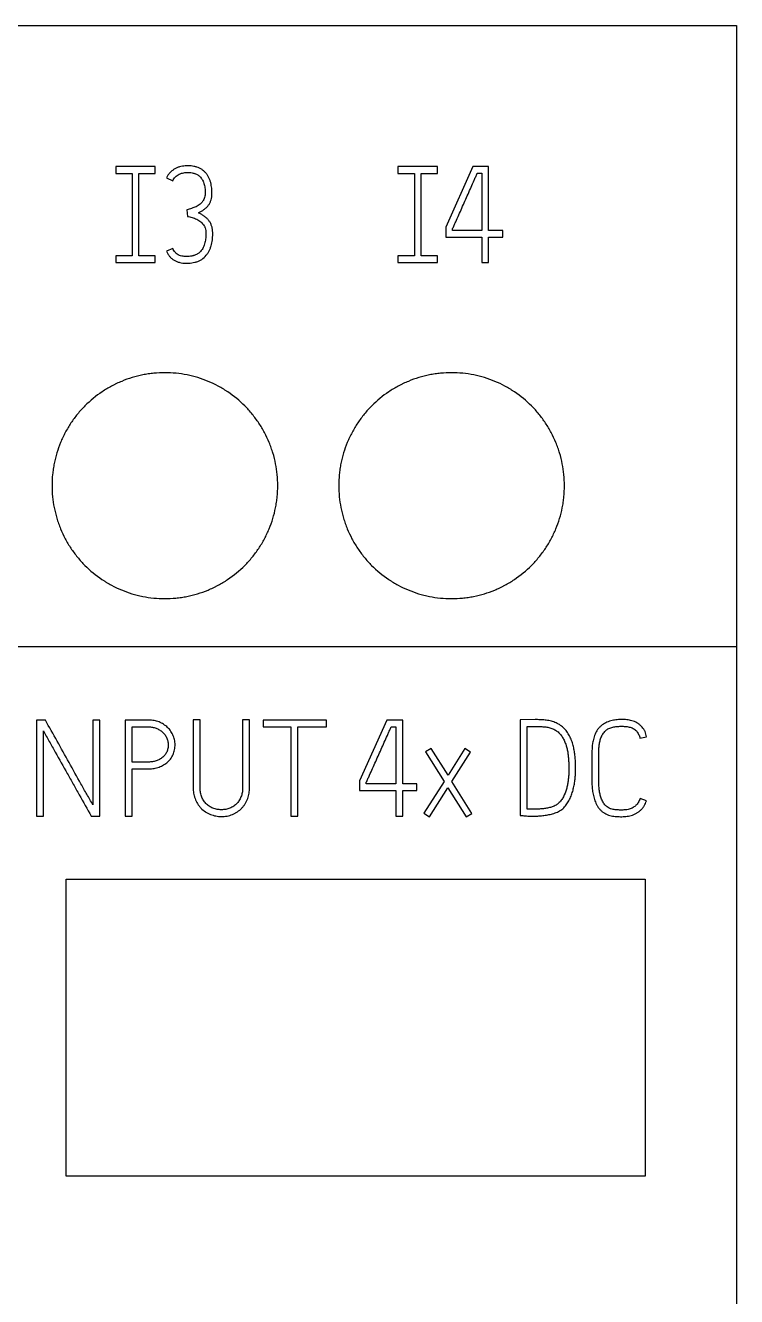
# Model space of a CAD drawing. Extents: x 0 to 420, y 0 to 297.
# Drawn here: x 132.17 to 144.77, y 209.13 to 231.64 of the extents above; entities that cross this region are included whole.
import ezdxf

# ---------------------------------------------------------------- set-up
doc = ezdxf.new("R2010")
doc.units = 0
doc.header["$LTSCALE"] = 23.1
doc.layers.add('10000_FRONT', color=7, linetype='CONTINUOUS')
doc.layers.add('10500_FRONT_LABELING', color=7, linetype='CONTINUOUS')

msp = doc.modelspace()

# ---------------------------------------------------------------- linework, layer by layer
at = {"layer": '10000_FRONT', "color": 7, "linetype": 'CONTINUOUS'}
for p, q in [((109.271, 231.64), (144.771, 231.64)), ((144.771, 231.64), (144.771, 141.64)), ((109.271, 220.64), (144.771, 220.64)), ((132.891, 211.26), (132.891, 216.52)), ((132.891, 216.52), (143.151, 216.52)), ((143.151, 216.52), (143.151, 211.26)), ((143.151, 211.26), (132.891, 211.26))]:
    msp.add_line(p, q, dxfattribs=at)
for points, knots in [([(136.641, 223.49), (136.641, 223.556), (136.638, 223.621), (136.625, 223.751), (136.615, 223.815), (136.59, 223.942), (136.574, 224.006), (136.546, 224.1), (136.536, 224.131), (136.514, 224.193), (136.502, 224.223), (136.464, 224.314), (136.409, 224.432), (136.342, 224.544), (136.288, 224.625), (136.269, 224.652), (136.23, 224.704), (136.21, 224.73), (136.148, 224.807), (136.104, 224.856), (135.966, 224.994), (135.865, 225.077), (135.742, 225.16), (135.728, 225.169), (135.701, 225.186), (135.687, 225.195), (135.644, 225.221), (135.616, 225.237), (135.529, 225.283), (135.47, 225.312), (135.349, 225.362), (135.288, 225.384), (135.194, 225.413), (135.162, 225.421), (135.098, 225.437), (135.066, 225.445), (134.969, 225.464), (134.839, 225.484), (134.708, 225.49), (134.577, 225.49), (134.512, 225.487), (134.413, 225.478), (134.38, 225.473), (134.315, 225.464), (134.153, 225.436), (133.997, 225.388), (133.845, 225.325), (133.815, 225.312), (133.77, 225.291), (133.755, 225.284), (133.726, 225.269), (133.653, 225.231), (133.583, 225.188), (133.42, 225.08), (133.319, 224.997), (133.202, 224.88), (133.18, 224.856), (133.136, 224.807), (133.114, 224.783), (133.052, 224.707), (133.013, 224.655), (132.941, 224.546), (132.908, 224.49), (132.861, 224.404), (132.847, 224.374), (132.818, 224.315), (132.805, 224.285), (132.768, 224.194), (132.724, 224.071), (132.692, 223.945), (132.673, 223.85), (132.668, 223.817), (132.658, 223.753), (132.654, 223.72), (132.644, 223.622), (132.641, 223.556), (132.641, 223.49)], [0, 0, 0, 0, 0.03125, 0.03125, 0.0625, 0.0625, 0.09375, 0.09375, 0.109375, 0.109375, 0.125, 0.125, 0.15625, 0.1875, 0.1875, 0.203125, 0.203125, 0.21875, 0.21875, 0.25, 0.25, 0.3125, 0.3125, 0.320312, 0.320312, 0.328125, 0.328125, 0.34375, 0.34375, 0.375, 0.375, 0.40625, 0.40625, 0.421875, 0.421875, 0.4375, 0.4375, 0.46875, 0.5, 0.5, 0.53125, 0.53125, 0.546875, 0.546875, 0.5625, 0.625, 0.625, 0.640625, 0.640625, 0.648438, 0.648438, 0.65625, 0.6875, 0.6875, 0.75, 0.75, 0.765625, 0.765625, 0.78125, 0.78125, 0.8125, 0.8125, 0.84375, 0.84375, 0.859375, 0.859375, 0.875, 0.875, 0.90625, 0.9375, 0.9375, 0.953125, 0.953125, 0.96875, 0.96875, 1, 1, 1, 1]), ([(141.721, 223.49), (141.721, 223.556), (141.718, 223.621), (141.705, 223.751), (141.695, 223.815), (141.67, 223.942), (141.654, 224.006), (141.626, 224.1), (141.616, 224.131), (141.594, 224.193), (141.582, 224.223), (141.544, 224.314), (141.489, 224.432), (141.422, 224.544), (141.368, 224.625), (141.349, 224.652), (141.31, 224.704), (141.29, 224.73), (141.228, 224.807), (141.184, 224.856), (141.046, 224.994), (140.945, 225.077), (140.822, 225.16), (140.808, 225.169), (140.781, 225.186), (140.767, 225.195), (140.724, 225.221), (140.696, 225.237), (140.609, 225.283), (140.55, 225.312), (140.429, 225.362), (140.368, 225.384), (140.274, 225.413), (140.242, 225.421), (140.178, 225.437), (140.146, 225.445), (140.049, 225.464), (139.919, 225.484), (139.788, 225.49), (139.657, 225.49), (139.592, 225.487), (139.493, 225.478), (139.46, 225.473), (139.395, 225.464), (139.233, 225.436), (139.077, 225.388), (138.925, 225.325), (138.895, 225.312), (138.85, 225.291), (138.835, 225.284), (138.806, 225.269), (138.733, 225.231), (138.663, 225.188), (138.5, 225.08), (138.399, 224.997), (138.282, 224.88), (138.26, 224.856), (138.216, 224.807), (138.194, 224.783), (138.132, 224.707), (138.093, 224.655), (138.021, 224.546), (137.988, 224.49), (137.941, 224.404), (137.927, 224.374), (137.898, 224.315), (137.885, 224.285), (137.848, 224.194), (137.804, 224.071), (137.772, 223.945), (137.753, 223.85), (137.748, 223.817), (137.738, 223.753), (137.734, 223.72), (137.724, 223.622), (137.721, 223.556), (137.721, 223.49)], [0, 0, 0, 0, 0.03125, 0.03125, 0.0625, 0.0625, 0.09375, 0.09375, 0.109375, 0.109375, 0.125, 0.125, 0.15625, 0.1875, 0.1875, 0.203125, 0.203125, 0.21875, 0.21875, 0.25, 0.25, 0.3125, 0.3125, 0.320312, 0.320312, 0.328125, 0.328125, 0.34375, 0.34375, 0.375, 0.375, 0.40625, 0.40625, 0.421875, 0.421875, 0.4375, 0.4375, 0.46875, 0.5, 0.5, 0.53125, 0.53125, 0.546875, 0.546875, 0.5625, 0.625, 0.625, 0.640625, 0.640625, 0.648438, 0.648438, 0.65625, 0.6875, 0.6875, 0.75, 0.75, 0.765625, 0.765625, 0.78125, 0.78125, 0.8125, 0.8125, 0.84375, 0.84375, 0.859375, 0.859375, 0.875, 0.875, 0.90625, 0.9375, 0.9375, 0.953125, 0.953125, 0.96875, 0.96875, 1, 1, 1, 1]), ([(132.641, 223.49), (132.641, 223.424), (132.644, 223.359), (132.657, 223.23), (132.666, 223.165), (132.692, 223.038), (132.707, 222.975), (132.736, 222.881), (132.746, 222.85), (132.768, 222.788), (132.78, 222.757), (132.817, 222.666), (132.873, 222.549), (132.939, 222.437), (132.994, 222.355), (133.012, 222.329), (133.051, 222.276), (133.072, 222.25), (133.134, 222.173), (133.178, 222.125), (133.316, 221.986), (133.417, 221.903), (133.54, 221.821), (133.553, 221.812), (133.581, 221.794), (133.595, 221.785), (133.638, 221.76), (133.666, 221.743), (133.753, 221.697), (133.812, 221.669), (133.933, 221.619), (133.994, 221.597), (134.088, 221.568), (134.12, 221.559), (134.184, 221.543), (134.216, 221.536), (134.313, 221.516), (134.443, 221.497), (134.574, 221.49), (134.704, 221.49), (134.77, 221.493), (134.868, 221.503), (134.901, 221.507), (134.967, 221.517), (134.999, 221.522), (135.096, 221.541), (135.159, 221.557), (135.284, 221.595), (135.346, 221.617), (135.436, 221.655), (135.467, 221.668), (135.511, 221.69), (135.526, 221.697), (135.556, 221.712), (135.629, 221.75), (135.699, 221.792), (135.862, 221.901), (135.963, 221.984), (136.079, 222.1), (136.102, 222.124), (136.146, 222.173), (136.167, 222.198), (136.229, 222.273), (136.268, 222.326), (136.34, 222.434), (136.374, 222.49), (136.42, 222.577), (136.435, 222.606), (136.463, 222.666), (136.477, 222.696), (136.514, 222.786), (136.558, 222.909), (136.589, 223.035), (136.609, 223.131), (136.614, 223.163), (136.624, 223.228), (136.628, 223.26), (136.638, 223.359), (136.641, 223.424), (136.641, 223.49)], [0, 0, 0, 0, 0.03125, 0.03125, 0.0625, 0.0625, 0.09375, 0.09375, 0.109375, 0.109375, 0.125, 0.125, 0.15625, 0.1875, 0.1875, 0.203125, 0.203125, 0.21875, 0.21875, 0.25, 0.25, 0.3125, 0.3125, 0.320312, 0.320312, 0.328125, 0.328125, 0.34375, 0.34375, 0.375, 0.375, 0.40625, 0.40625, 0.421875, 0.421875, 0.4375, 0.4375, 0.46875, 0.5, 0.5, 0.53125, 0.53125, 0.546875, 0.546875, 0.5625, 0.5625, 0.59375, 0.59375, 0.625, 0.625, 0.640625, 0.640625, 0.648438, 0.648438, 0.65625, 0.6875, 0.6875, 0.75, 0.75, 0.765625, 0.765625, 0.78125, 0.78125, 0.8125, 0.8125, 0.84375, 0.84375, 0.859375, 0.859375, 0.875, 0.875, 0.90625, 0.9375, 0.9375, 0.953125, 0.953125, 0.96875, 0.96875, 1, 1, 1, 1]), ([(137.721, 223.49), (137.721, 223.424), (137.724, 223.359), (137.737, 223.23), (137.746, 223.165), (137.772, 223.038), (137.787, 222.975), (137.816, 222.881), (137.826, 222.85), (137.848, 222.788), (137.86, 222.757), (137.897, 222.666), (137.953, 222.549), (138.019, 222.437), (138.074, 222.355), (138.092, 222.329), (138.131, 222.276), (138.152, 222.25), (138.214, 222.173), (138.258, 222.125), (138.396, 221.986), (138.497, 221.903), (138.62, 221.821), (138.633, 221.812), (138.661, 221.794), (138.675, 221.785), (138.718, 221.76), (138.746, 221.743), (138.833, 221.697), (138.892, 221.669), (139.013, 221.619), (139.074, 221.597), (139.168, 221.568), (139.2, 221.559), (139.264, 221.543), (139.296, 221.536), (139.393, 221.516), (139.523, 221.497), (139.654, 221.49), (139.784, 221.49), (139.85, 221.493), (139.948, 221.503), (139.981, 221.507), (140.047, 221.517), (140.079, 221.522), (140.176, 221.541), (140.239, 221.557), (140.364, 221.595), (140.426, 221.617), (140.516, 221.655), (140.547, 221.668), (140.591, 221.69), (140.606, 221.697), (140.636, 221.712), (140.709, 221.75), (140.779, 221.792), (140.942, 221.901), (141.043, 221.984), (141.159, 222.1), (141.182, 222.124), (141.226, 222.173), (141.247, 222.198), (141.309, 222.273), (141.348, 222.326), (141.42, 222.434), (141.454, 222.49), (141.5, 222.577), (141.515, 222.606), (141.543, 222.666), (141.557, 222.696), (141.594, 222.786), (141.638, 222.909), (141.669, 223.035), (141.689, 223.131), (141.694, 223.163), (141.704, 223.228), (141.708, 223.26), (141.718, 223.359), (141.721, 223.424), (141.721, 223.49)], [0, 0, 0, 0, 0.03125, 0.03125, 0.0625, 0.0625, 0.09375, 0.09375, 0.109375, 0.109375, 0.125, 0.125, 0.15625, 0.1875, 0.1875, 0.203125, 0.203125, 0.21875, 0.21875, 0.25, 0.25, 0.3125, 0.3125, 0.320312, 0.320312, 0.328125, 0.328125, 0.34375, 0.34375, 0.375, 0.375, 0.40625, 0.40625, 0.421875, 0.421875, 0.4375, 0.4375, 0.46875, 0.5, 0.5, 0.53125, 0.53125, 0.546875, 0.546875, 0.5625, 0.5625, 0.59375, 0.59375, 0.625, 0.625, 0.640625, 0.640625, 0.648438, 0.648438, 0.65625, 0.6875, 0.6875, 0.75, 0.75, 0.765625, 0.765625, 0.78125, 0.78125, 0.8125, 0.8125, 0.84375, 0.84375, 0.859375, 0.859375, 0.875, 0.875, 0.90625, 0.9375, 0.9375, 0.953125, 0.953125, 0.96875, 0.96875, 1, 1, 1, 1])]:
    msp.add_open_spline(points, degree=3, knots=knots, dxfattribs=at)
at = {"layer": '10500_FRONT_LABELING', "color": 7, "linetype": 'CONTINUOUS'}
for p, q in [((133.771, 229.14), (133.771, 229.02)), ((134.471, 229.14), (133.771, 229.14)), ((133.771, 229.02), (134.061, 229.02)), ((134.061, 229.02), (134.061, 227.56)), ((134.181, 227.56), (134.181, 229.02)), ((134.181, 229.02), (134.471, 229.02)), ((134.471, 229.02), (134.471, 229.14)), ((134.671, 228.942), (134.779, 228.888)), ((138.771, 229.14), (138.771, 229.02)), ((139.471, 229.14), (138.771, 229.14)), ((138.771, 229.02), (139.061, 229.02)), ((139.061, 229.02), (139.061, 227.56)), ((139.181, 227.56), (139.181, 229.02)), ((139.181, 229.02), (139.471, 229.02)), ((139.471, 229.02), (139.471, 229.14)), ((140.097, 229.14), (139.621, 228.065)), ((140.378, 229.14), (140.097, 229.14)), ((140.175, 229.022), (140.257, 229.022)), ((140.257, 229.022), (140.257, 228.008)), ((140.378, 228.008), (140.378, 229.14)), ((135.032, 228.376), (135.039, 228.258)), ((139.621, 228.065), (139.621, 227.891)), ((139.739, 228.008), (139.739, 228.039)), ((139.621, 227.891), (140.257, 227.891)), ((140.257, 228.008), (139.739, 228.008)), ((140.257, 227.891), (140.257, 227.44)), ((140.628, 228.008), (140.378, 228.008)), ((140.378, 227.44), (140.378, 227.891)), ((140.378, 227.891), (140.628, 227.891)), ((140.628, 227.891), (140.628, 228.008)), ((134.779, 227.692), (134.671, 227.643)), ((133.771, 227.56), (133.771, 227.44)), ((134.061, 227.56), (133.771, 227.56)), ((133.771, 227.44), (134.471, 227.44)), ((134.471, 227.56), (134.181, 227.56)), ((134.471, 227.44), (134.471, 227.56)), ((138.771, 227.56), (138.771, 227.44)), ((139.061, 227.56), (138.771, 227.56)), ((138.771, 227.44), (139.471, 227.44)), ((139.471, 227.56), (139.181, 227.56)), ((139.471, 227.44), (139.471, 227.56)), ((140.257, 227.44), (140.378, 227.44)), ((132.369, 219.34), (132.369, 217.64)), ((132.524, 219.34), (132.369, 219.34)), ((133.364, 219.34), (133.364, 217.836)), ((133.486, 219.34), (133.364, 219.34)), ((133.486, 217.64), (133.486, 219.34)), ((133.94, 219.34), (133.94, 217.64)), ((134.336, 219.34), (133.94, 219.34)), ((135.143, 219.343), (135.143, 218.145)), ((135.265, 219.343), (135.143, 219.343)), ((135.265, 218.145), (135.265, 219.343)), ((136.019, 219.343), (136.019, 218.145)), ((136.141, 219.343), (136.019, 219.343)), ((136.141, 218.145), (136.141, 219.343)), ((136.384, 219.338), (136.384, 219.218)), ((137.505, 219.338), (136.384, 219.338)), ((137.505, 219.218), (137.505, 219.338)), ((138.572, 219.34), (138.091, 218.265)), ((138.856, 219.34), (138.572, 219.34)), ((138.856, 218.208), (138.856, 219.34)), ((141.199, 219.347), (140.937, 219.345)), ((140.937, 219.345), (140.937, 217.652)), ((132.488, 217.64), (132.488, 219.149)), ((134.062, 218.595), (134.062, 219.22)), ((134.062, 219.22), (134.336, 219.22)), ((136.384, 219.218), (136.874, 219.218)), ((136.874, 219.218), (136.874, 217.64)), ((136.996, 217.64), (136.996, 219.218)), ((136.996, 219.218), (137.505, 219.218)), ((138.651, 219.222), (138.734, 219.222)), ((138.734, 219.222), (138.734, 218.208)), ((141.059, 217.763), (141.059, 219.225)), ((141.059, 219.225), (141.247, 219.225)), ((143.059, 219.017), (143.176, 219.045)), ((139.361, 218.838), (139.258, 218.774)), ((139.658, 218.364), (139.361, 218.838)), ((139.958, 218.833), (139.658, 218.364)), ((140.058, 218.77), (139.958, 218.833)), ((134.336, 218.595), (134.062, 218.595)), ((139.258, 218.774), (139.587, 218.253)), ((139.727, 218.253), (140.058, 218.77)), ((142.206, 218.739), (142.206, 218.291)), ((142.328, 218.291), (142.328, 218.739)), ((134.062, 217.64), (134.062, 218.475)), ((134.062, 218.475), (134.336, 218.475)), ((138.091, 218.265), (138.091, 218.091)), ((138.21, 218.208), (138.21, 218.239)), ((138.734, 218.208), (138.21, 218.208)), ((139.108, 218.208), (138.856, 218.208)), ((139.108, 218.091), (139.108, 218.208)), ((139.587, 218.253), (139.23, 217.692)), ((139.332, 217.628), (139.656, 218.14)), ((139.656, 218.14), (139.98, 217.624)), ((140.082, 217.685), (139.727, 218.253)), ((138.091, 218.091), (138.734, 218.091)), ((138.734, 218.091), (138.734, 217.64)), ((138.856, 217.64), (138.856, 218.091)), ((138.856, 218.091), (139.108, 218.091)), ((143.173, 217.909), (143.061, 217.949)), ((139.23, 217.692), (139.332, 217.628)), ((139.98, 217.624), (140.082, 217.685)), ((132.369, 217.64), (132.488, 217.64)), ((133.336, 217.64), (133.486, 217.64)), ((133.94, 217.64), (134.062, 217.64)), ((136.874, 217.64), (136.996, 217.64)), ((138.734, 217.64), (138.856, 217.64))]:
    msp.add_line(p, q, dxfattribs=at)
for points, knots in [([(135.234, 228.322), (135.25, 228.33), (135.265, 228.338), (135.294, 228.355), (135.309, 228.363), (135.33, 228.377), (135.337, 228.382), (135.35, 228.393), (135.357, 228.398), (135.37, 228.409), (135.376, 228.415), (135.388, 228.427), (135.394, 228.434), (135.411, 228.454), (135.421, 228.467), (135.434, 228.49), (135.438, 228.497), (135.445, 228.512), (135.449, 228.52), (135.458, 228.544), (135.463, 228.561), (135.47, 228.594), (135.472, 228.611), (135.475, 228.646), (135.475, 228.663), (135.475, 228.697), (135.474, 228.714), (135.471, 228.765), (135.466, 228.798), (135.455, 228.849), (135.451, 228.865), (135.441, 228.898), (135.435, 228.914), (135.421, 228.945), (135.413, 228.96), (135.399, 228.983), (135.395, 228.99), (135.385, 229.004), (135.38, 229.011), (135.364, 229.031), (135.352, 229.043), (135.333, 229.06), (135.327, 229.066), (135.313, 229.077), (135.306, 229.082), (135.27, 229.106), (135.239, 229.121), (135.198, 229.134), (135.19, 229.137), (135.173, 229.141), (135.148, 229.147), (135.105, 229.153), (135.071, 229.154), (135.036, 229.154), (135.019, 229.154), (134.968, 229.15), (134.934, 229.145), (134.893, 229.133), (134.884, 229.13), (134.868, 229.125), (134.86, 229.121), (134.836, 229.111), (134.806, 229.095), (134.778, 229.075), (134.758, 229.058), (134.751, 229.053), (134.739, 229.041), (134.733, 229.034), (134.715, 229.015), (134.705, 229.002), (134.691, 228.98), (134.686, 228.973), (134.678, 228.958), (134.674, 228.95), (134.671, 228.942)], [0, 0, 0, 0, 0.03125, 0.03125, 0.0625, 0.0625, 0.078125, 0.078125, 0.09375, 0.09375, 0.109375, 0.109375, 0.125, 0.125, 0.15625, 0.15625, 0.171875, 0.171875, 0.1875, 0.1875, 0.21875, 0.21875, 0.25, 0.25, 0.28125, 0.28125, 0.3125, 0.3125, 0.375, 0.375, 0.40625, 0.40625, 0.4375, 0.4375, 0.46875, 0.46875, 0.484375, 0.484375, 0.5, 0.5, 0.53125, 0.53125, 0.546875, 0.546875, 0.5625, 0.5625, 0.625, 0.625, 0.640625, 0.640625, 0.65625, 0.6875, 0.71875, 0.71875, 0.75, 0.75, 0.8125, 0.8125, 0.828125, 0.828125, 0.84375, 0.84375, 0.875, 0.90625, 0.90625, 0.921875, 0.921875, 0.9375, 0.9375, 0.96875, 0.96875, 0.984375, 0.984375, 1, 1, 1, 1]), ([(134.779, 228.888), (134.786, 228.901), (134.793, 228.913), (134.808, 228.936), (134.817, 228.947), (134.836, 228.967), (134.847, 228.976), (134.87, 228.993), (134.882, 229), (134.907, 229.012), (134.921, 229.017), (134.948, 229.025), (134.962, 229.028), (134.989, 229.033), (135.003, 229.034), (135.032, 229.036), (135.046, 229.037), (135.088, 229.036), (135.116, 229.033), (135.15, 229.024), (135.157, 229.023), (135.171, 229.018), (135.178, 229.016), (135.197, 229.008), (135.21, 229.002), (135.228, 228.99), (135.233, 228.986), (135.245, 228.977), (135.25, 228.973), (135.265, 228.958), (135.275, 228.948), (135.288, 228.931), (135.292, 228.925), (135.3, 228.913), (135.311, 228.895), (135.32, 228.876), (135.33, 228.851), (135.335, 228.837), (135.342, 228.81), (135.345, 228.796), (135.352, 228.755), (135.354, 228.727), (135.355, 228.685), (135.355, 228.671), (135.354, 228.643), (135.353, 228.629), (135.348, 228.601), (135.344, 228.587), (135.335, 228.561), (135.328, 228.549), (135.317, 228.531), (135.313, 228.525), (135.305, 228.514), (135.3, 228.508), (135.286, 228.492), (135.276, 228.483), (135.254, 228.465), (135.242, 228.457), (135.218, 228.442), (135.206, 228.436), (135.18, 228.424), (135.167, 228.419), (135.14, 228.41), (135.127, 228.405), (135.086, 228.393), (135.059, 228.384), (135.032, 228.376)], [0, 0, 0, 0, 0.03125, 0.03125, 0.0625, 0.0625, 0.09375, 0.09375, 0.125, 0.125, 0.15625, 0.15625, 0.1875, 0.1875, 0.21875, 0.21875, 0.25, 0.25, 0.3125, 0.3125, 0.328125, 0.328125, 0.34375, 0.34375, 0.375, 0.375, 0.390625, 0.390625, 0.40625, 0.40625, 0.4375, 0.4375, 0.453125, 0.453125, 0.46875, 0.5, 0.5, 0.53125, 0.53125, 0.5625, 0.5625, 0.625, 0.625, 0.65625, 0.65625, 0.6875, 0.6875, 0.71875, 0.71875, 0.75, 0.75, 0.765625, 0.765625, 0.78125, 0.78125, 0.8125, 0.8125, 0.84375, 0.84375, 0.875, 0.875, 0.90625, 0.90625, 0.9375, 0.9375, 1, 1, 1, 1]), ([(139.739, 228.039), (139.743, 228.049), (139.748, 228.059), (139.757, 228.08), (139.762, 228.09), (139.776, 228.121), (139.785, 228.141), (139.812, 228.203), (139.831, 228.244), (139.867, 228.325), (139.885, 228.366), (139.922, 228.448), (139.94, 228.489), (139.976, 228.571), (139.995, 228.612), (140.031, 228.694), (140.049, 228.735), (140.085, 228.817), (140.103, 228.858), (140.13, 228.92), (140.139, 228.94), (140.157, 228.981), (140.166, 229.002), (140.175, 229.022)], [0, 0, 0, 0, 0.03125, 0.03125, 0.0625, 0.0625, 0.125, 0.125, 0.25, 0.25, 0.375, 0.375, 0.5, 0.5, 0.625, 0.625, 0.75, 0.75, 0.875, 0.875, 0.9375, 0.9375, 1, 1, 1, 1]), ([(134.671, 227.643), (134.678, 227.627), (134.686, 227.611), (134.704, 227.58), (134.713, 227.565), (134.73, 227.544), (134.736, 227.537), (134.748, 227.524), (134.755, 227.518), (134.775, 227.501), (134.79, 227.491), (134.813, 227.477), (134.821, 227.473), (134.837, 227.465), (134.845, 227.461), (134.87, 227.451), (134.887, 227.446), (134.922, 227.437), (134.939, 227.434), (134.966, 227.431), (134.975, 227.43), (134.993, 227.429), (135.002, 227.429), (135.047, 227.428), (135.083, 227.43), (135.135, 227.437), (135.153, 227.441), (135.179, 227.447), (135.188, 227.45), (135.205, 227.455), (135.214, 227.458), (135.239, 227.468), (135.255, 227.476), (135.279, 227.489), (135.286, 227.493), (135.301, 227.503), (135.309, 227.509), (135.344, 227.536), (135.369, 227.562), (135.396, 227.598), (135.401, 227.606), (135.411, 227.621), (135.424, 227.644), (135.436, 227.668), (135.449, 227.702), (135.455, 227.719), (135.465, 227.753), (135.47, 227.77), (135.48, 227.823), (135.485, 227.858), (135.488, 227.911), (135.489, 227.929), (135.489, 227.965), (135.489, 227.983), (135.486, 228.019), (135.483, 228.036), (135.478, 228.063), (135.475, 228.071), (135.47, 228.089), (135.467, 228.097), (135.458, 228.122), (135.45, 228.138), (135.437, 228.161), (135.432, 228.169), (135.421, 228.184), (135.416, 228.191), (135.398, 228.211), (135.386, 228.224), (135.358, 228.247), (135.343, 228.258), (135.313, 228.277), (135.298, 228.287), (135.266, 228.305), (135.25, 228.314), (135.234, 228.322)], [0, 0, 0, 0, 0.03125, 0.03125, 0.0625, 0.0625, 0.078125, 0.078125, 0.09375, 0.09375, 0.125, 0.125, 0.140625, 0.140625, 0.15625, 0.15625, 0.1875, 0.1875, 0.21875, 0.21875, 0.234375, 0.234375, 0.25, 0.25, 0.3125, 0.3125, 0.34375, 0.34375, 0.359375, 0.359375, 0.375, 0.375, 0.40625, 0.40625, 0.421875, 0.421875, 0.4375, 0.4375, 0.5, 0.5, 0.515625, 0.515625, 0.53125, 0.5625, 0.5625, 0.59375, 0.59375, 0.625, 0.625, 0.6875, 0.6875, 0.71875, 0.71875, 0.75, 0.75, 0.78125, 0.78125, 0.796875, 0.796875, 0.8125, 0.8125, 0.84375, 0.84375, 0.859375, 0.859375, 0.875, 0.875, 0.90625, 0.90625, 0.9375, 0.9375, 0.96875, 0.96875, 1, 1, 1, 1]), ([(135.039, 228.258), (135.068, 228.254), (135.096, 228.247), (135.152, 228.231), (135.18, 228.222), (135.219, 228.202), (135.232, 228.195), (135.257, 228.179), (135.269, 228.17), (135.291, 228.151), (135.301, 228.14), (135.32, 228.118), (135.329, 228.106), (135.34, 228.087), (135.343, 228.081), (135.349, 228.067), (135.352, 228.06), (135.36, 228.039), (135.363, 228.025), (135.367, 227.996), (135.368, 227.982), (135.369, 227.952), (135.369, 227.938), (135.367, 227.894), (135.363, 227.865), (135.356, 227.822), (135.353, 227.808), (135.347, 227.779), (135.343, 227.765), (135.328, 227.723), (135.316, 227.696), (135.292, 227.659), (135.282, 227.648), (135.262, 227.626), (135.251, 227.617), (135.234, 227.603), (135.228, 227.599), (135.215, 227.591), (135.208, 227.588), (135.189, 227.578), (135.175, 227.572), (135.154, 227.565), (135.147, 227.563), (135.132, 227.56), (135.111, 227.555), (135.074, 227.55), (135.045, 227.549), (135.015, 227.549), (135, 227.549), (134.971, 227.552), (134.956, 227.553), (134.927, 227.559), (134.913, 227.563), (134.885, 227.574), (134.872, 227.581), (134.854, 227.593), (134.848, 227.598), (134.837, 227.608), (134.832, 227.613), (134.817, 227.629), (134.808, 227.641), (134.792, 227.666), (134.785, 227.679), (134.779, 227.692)], [0, 0, 0, 0, 0.0625, 0.0625, 0.125, 0.125, 0.15625, 0.15625, 0.1875, 0.1875, 0.21875, 0.21875, 0.25, 0.25, 0.265625, 0.265625, 0.28125, 0.28125, 0.3125, 0.3125, 0.34375, 0.34375, 0.375, 0.375, 0.4375, 0.4375, 0.46875, 0.46875, 0.5, 0.5, 0.5625, 0.5625, 0.59375, 0.59375, 0.625, 0.625, 0.640625, 0.640625, 0.65625, 0.65625, 0.6875, 0.6875, 0.703125, 0.703125, 0.71875, 0.75, 0.78125, 0.78125, 0.8125, 0.8125, 0.84375, 0.84375, 0.875, 0.875, 0.90625, 0.90625, 0.921875, 0.921875, 0.9375, 0.9375, 0.96875, 0.96875, 1, 1, 1, 1]), ([(133.364, 217.836), (133.347, 217.867), (133.33, 217.899), (133.294, 217.961), (133.277, 217.993), (133.224, 218.087), (133.189, 218.149), (133.083, 218.337), (133.013, 218.462), (132.873, 218.713), (132.803, 218.838), (132.663, 219.089), (132.593, 219.215), (132.524, 219.34)], [0, 0, 0, 0, 0.0625, 0.0625, 0.125, 0.125, 0.25, 0.25, 0.5, 0.5, 0.75, 0.75, 1, 1, 1, 1]), ([(134.336, 218.475), (134.366, 218.475), (134.397, 218.477), (134.456, 218.484), (134.486, 218.491), (134.53, 218.504), (134.544, 218.509), (134.573, 218.52), (134.586, 218.527), (134.613, 218.541), (134.626, 218.549), (134.651, 218.566), (134.663, 218.575), (134.699, 218.604), (134.72, 218.625), (134.748, 218.661), (134.756, 218.674), (134.772, 218.7), (134.779, 218.713), (134.798, 218.755), (134.807, 218.783), (134.819, 218.843), (134.822, 218.873), (134.821, 218.919), (134.82, 218.934), (134.817, 218.964), (134.814, 218.979), (134.804, 219.023), (134.794, 219.052), (134.775, 219.094), (134.768, 219.107), (134.753, 219.133), (134.744, 219.146), (134.726, 219.17), (134.716, 219.181), (134.696, 219.204), (134.685, 219.214), (134.65, 219.244), (134.625, 219.261), (134.585, 219.283), (134.572, 219.29), (134.544, 219.303), (134.53, 219.308), (134.501, 219.318), (134.487, 219.322), (134.457, 219.329), (134.442, 219.332), (134.397, 219.338), (134.366, 219.34), (134.336, 219.34)], [0, 0, 0, 0, 0.0625, 0.0625, 0.125, 0.125, 0.15625, 0.15625, 0.1875, 0.1875, 0.21875, 0.21875, 0.25, 0.25, 0.3125, 0.3125, 0.34375, 0.34375, 0.375, 0.375, 0.4375, 0.4375, 0.5, 0.5, 0.53125, 0.53125, 0.5625, 0.5625, 0.625, 0.625, 0.65625, 0.65625, 0.6875, 0.6875, 0.71875, 0.71875, 0.75, 0.75, 0.8125, 0.8125, 0.84375, 0.84375, 0.875, 0.875, 0.90625, 0.90625, 0.9375, 0.9375, 1, 1, 1, 1]), ([(140.937, 217.652), (140.952, 217.651), (140.967, 217.649), (140.996, 217.646), (141.011, 217.645), (141.041, 217.642), (141.056, 217.641), (141.085, 217.639), (141.1, 217.639), (141.144, 217.638), (141.174, 217.638), (141.233, 217.639), (141.262, 217.641), (141.321, 217.646), (141.351, 217.649), (141.409, 217.657), (141.438, 217.663), (141.482, 217.673), (141.497, 217.676), (141.526, 217.684), (141.54, 217.689), (141.568, 217.699), (141.582, 217.705), (141.61, 217.717), (141.623, 217.724), (141.649, 217.739), (141.662, 217.747), (141.685, 217.765), (141.697, 217.775), (141.729, 217.806), (141.747, 217.829), (141.773, 217.867), (141.781, 217.879), (141.796, 217.905), (141.803, 217.918), (141.823, 217.958), (141.835, 217.985), (141.856, 218.041), (141.865, 218.069), (141.88, 218.127), (141.887, 218.156), (141.898, 218.214), (141.903, 218.243), (141.91, 218.302), (141.913, 218.331), (141.917, 218.39), (141.918, 218.42), (141.918, 218.479), (141.918, 218.509), (141.917, 218.569), (141.916, 218.598), (141.912, 218.658), (141.91, 218.687), (141.903, 218.746), (141.899, 218.775), (141.891, 218.819), (141.888, 218.834), (141.882, 218.863), (141.878, 218.877), (141.871, 218.906), (141.867, 218.921), (141.858, 218.949), (141.853, 218.964), (141.842, 218.992), (141.836, 219.005), (141.824, 219.033), (141.817, 219.046), (141.803, 219.072), (141.796, 219.085), (141.78, 219.111), (141.771, 219.123), (141.753, 219.147), (141.744, 219.159), (141.724, 219.181), (141.714, 219.192), (141.692, 219.212), (141.681, 219.222), (141.663, 219.236), (141.657, 219.241), (141.645, 219.249), (141.639, 219.254), (141.607, 219.274), (141.58, 219.287), (141.538, 219.304), (141.524, 219.308), (141.496, 219.318), (141.481, 219.322), (141.437, 219.332), (141.407, 219.336), (141.348, 219.342), (141.318, 219.344), (141.274, 219.346), (141.259, 219.346), (141.229, 219.347), (141.214, 219.347), (141.199, 219.347)], [0, 0, 0, 0, 0.015625, 0.015625, 0.03125, 0.03125, 0.046875, 0.046875, 0.0625, 0.0625, 0.09375, 0.09375, 0.125, 0.125, 0.15625, 0.15625, 0.1875, 0.1875, 0.203125, 0.203125, 0.21875, 0.21875, 0.234375, 0.234375, 0.25, 0.25, 0.265625, 0.265625, 0.28125, 0.28125, 0.3125, 0.3125, 0.328125, 0.328125, 0.34375, 0.34375, 0.375, 0.375, 0.40625, 0.40625, 0.4375, 0.4375, 0.46875, 0.46875, 0.5, 0.5, 0.53125, 0.53125, 0.5625, 0.5625, 0.59375, 0.59375, 0.625, 0.625, 0.65625, 0.65625, 0.671875, 0.671875, 0.6875, 0.6875, 0.703125, 0.703125, 0.71875, 0.71875, 0.734375, 0.734375, 0.75, 0.75, 0.765625, 0.765625, 0.78125, 0.78125, 0.796875, 0.796875, 0.8125, 0.8125, 0.828125, 0.828125, 0.835938, 0.835938, 0.84375, 0.84375, 0.875, 0.875, 0.890625, 0.890625, 0.90625, 0.90625, 0.9375, 0.9375, 0.96875, 0.96875, 0.984375, 0.984375, 1, 1, 1, 1]), ([(143.176, 219.045), (143.171, 219.077), (143.162, 219.107), (143.145, 219.143), (143.142, 219.15), (143.134, 219.164), (143.129, 219.171), (143.116, 219.191), (143.107, 219.203), (143.086, 219.227), (143.074, 219.238), (143.05, 219.259), (143.038, 219.269), (143.011, 219.287), (142.998, 219.295), (142.969, 219.309), (142.954, 219.315), (142.925, 219.326), (142.909, 219.33), (142.878, 219.338), (142.863, 219.341), (142.815, 219.347), (142.784, 219.349), (142.721, 219.35), (142.689, 219.349), (142.642, 219.345), (142.626, 219.343), (142.595, 219.338), (142.579, 219.335), (142.533, 219.324), (142.503, 219.314), (142.459, 219.295), (142.445, 219.288), (142.417, 219.273), (142.404, 219.264), (142.379, 219.245), (142.367, 219.235), (142.343, 219.213), (142.333, 219.201), (142.313, 219.176), (142.304, 219.164), (142.287, 219.137), (142.28, 219.123), (142.259, 219.08), (142.248, 219.05), (142.231, 218.99), (142.225, 218.959), (142.21, 218.865), (142.206, 218.802), (142.206, 218.739)], [0, 0, 0, 0, 0.0625, 0.0625, 0.078125, 0.078125, 0.09375, 0.09375, 0.125, 0.125, 0.15625, 0.15625, 0.1875, 0.1875, 0.21875, 0.21875, 0.25, 0.25, 0.28125, 0.28125, 0.3125, 0.3125, 0.375, 0.375, 0.4375, 0.4375, 0.46875, 0.46875, 0.5, 0.5, 0.5625, 0.5625, 0.59375, 0.59375, 0.625, 0.625, 0.65625, 0.65625, 0.6875, 0.6875, 0.71875, 0.71875, 0.75, 0.75, 0.8125, 0.8125, 0.875, 0.875, 1, 1, 1, 1]), ([(132.488, 219.149), (132.504, 219.117), (132.522, 219.086), (132.558, 219.023), (132.576, 218.992), (132.629, 218.898), (132.664, 218.835), (132.77, 218.646), (132.84, 218.52), (132.929, 218.363), (132.947, 218.332), (132.982, 218.269), (133, 218.238), (133.053, 218.143), (133.088, 218.08), (133.194, 217.892), (133.265, 217.766), (133.336, 217.64)], [0, 0, 0, 0, 0.0625, 0.0625, 0.125, 0.125, 0.25, 0.25, 0.5, 0.5, 0.5625, 0.5625, 0.625, 0.625, 0.75, 0.75, 1, 1, 1, 1]), ([(134.336, 219.22), (134.358, 219.22), (134.381, 219.219), (134.425, 219.213), (134.447, 219.208), (134.49, 219.194), (134.511, 219.185), (134.54, 219.169), (134.55, 219.164), (134.568, 219.151), (134.578, 219.144), (134.604, 219.123), (134.619, 219.107), (134.64, 219.081), (134.647, 219.072), (134.659, 219.053), (134.664, 219.043), (134.679, 219.013), (134.686, 218.992), (134.694, 218.959), (134.696, 218.948), (134.699, 218.926), (134.7, 218.915), (134.7, 218.893), (134.7, 218.881), (134.698, 218.859), (134.696, 218.848), (134.689, 218.815), (134.683, 218.794), (134.669, 218.763), (134.663, 218.753), (134.651, 218.734), (134.645, 218.725), (134.63, 218.708), (134.623, 218.7), (134.607, 218.684), (134.598, 218.677), (134.571, 218.657), (134.552, 218.645), (134.522, 218.63), (134.512, 218.626), (134.491, 218.618), (134.48, 218.614), (134.448, 218.605), (134.426, 218.601), (134.381, 218.596), (134.358, 218.595), (134.336, 218.595)], [0, 0, 0, 0, 0.0625, 0.0625, 0.125, 0.125, 0.1875, 0.1875, 0.21875, 0.21875, 0.25, 0.25, 0.3125, 0.3125, 0.34375, 0.34375, 0.375, 0.375, 0.4375, 0.4375, 0.46875, 0.46875, 0.5, 0.5, 0.53125, 0.53125, 0.5625, 0.5625, 0.625, 0.625, 0.65625, 0.65625, 0.6875, 0.6875, 0.71875, 0.71875, 0.75, 0.75, 0.8125, 0.8125, 0.84375, 0.84375, 0.875, 0.875, 0.9375, 0.9375, 1, 1, 1, 1]), ([(138.21, 218.239), (138.215, 218.249), (138.22, 218.259), (138.229, 218.28), (138.234, 218.29), (138.248, 218.321), (138.257, 218.341), (138.285, 218.403), (138.303, 218.444), (138.34, 218.525), (138.358, 218.566), (138.395, 218.648), (138.413, 218.689), (138.45, 218.771), (138.469, 218.812), (138.505, 218.894), (138.524, 218.935), (138.56, 219.017), (138.578, 219.058), (138.606, 219.12), (138.615, 219.14), (138.633, 219.181), (138.642, 219.202), (138.651, 219.222)], [0, 0, 0, 0, 0.03125, 0.03125, 0.0625, 0.0625, 0.125, 0.125, 0.25, 0.25, 0.375, 0.375, 0.5, 0.5, 0.625, 0.625, 0.75, 0.75, 0.875, 0.875, 0.9375, 0.9375, 1, 1, 1, 1]), ([(141.247, 219.225), (141.271, 219.225), (141.295, 219.224), (141.343, 219.221), (141.367, 219.22), (141.415, 219.214), (141.439, 219.209), (141.474, 219.199), (141.486, 219.195), (141.509, 219.187), (141.52, 219.182), (141.542, 219.172), (141.553, 219.166), (141.574, 219.154), (141.584, 219.147), (141.613, 219.125), (141.631, 219.108), (141.662, 219.071), (141.676, 219.051), (141.701, 219.009), (141.712, 218.988), (141.732, 218.944), (141.741, 218.921), (141.752, 218.887), (141.755, 218.875), (141.762, 218.852), (141.765, 218.84), (141.773, 218.805), (141.777, 218.781), (141.785, 218.734), (141.787, 218.71), (141.792, 218.662), (141.793, 218.638), (141.796, 218.59), (141.797, 218.567), (141.799, 218.519), (141.799, 218.494), (141.799, 218.446), (141.799, 218.422), (141.797, 218.374), (141.795, 218.35), (141.791, 218.303), (141.788, 218.279), (141.781, 218.232), (141.777, 218.208), (141.767, 218.161), (141.762, 218.138), (141.742, 218.068), (141.725, 218.023), (141.691, 217.959), (141.679, 217.938), (141.65, 217.899), (141.635, 217.881), (141.612, 217.861), (141.607, 217.857), (141.598, 217.85), (141.583, 217.839), (141.567, 217.83), (141.546, 217.819), (141.535, 217.814), (141.512, 217.806), (141.5, 217.802), (141.477, 217.795), (141.465, 217.792), (141.442, 217.787), (141.43, 217.784), (141.395, 217.777), (141.371, 217.773), (141.324, 217.767), (141.3, 217.765), (141.264, 217.763), (141.252, 217.762), (141.228, 217.761), (141.215, 217.761), (141.179, 217.76), (141.155, 217.76), (141.119, 217.76), (141.107, 217.76), (141.083, 217.761), (141.071, 217.762), (141.059, 217.763)], [0, 0, 0, 0, 0.03125, 0.03125, 0.0625, 0.0625, 0.09375, 0.09375, 0.109375, 0.109375, 0.125, 0.125, 0.140625, 0.140625, 0.15625, 0.15625, 0.1875, 0.1875, 0.21875, 0.21875, 0.25, 0.25, 0.28125, 0.28125, 0.296875, 0.296875, 0.3125, 0.3125, 0.34375, 0.34375, 0.375, 0.375, 0.40625, 0.40625, 0.4375, 0.4375, 0.46875, 0.46875, 0.5, 0.5, 0.53125, 0.53125, 0.5625, 0.5625, 0.59375, 0.59375, 0.625, 0.625, 0.6875, 0.6875, 0.71875, 0.71875, 0.75, 0.75, 0.757812, 0.757812, 0.765625, 0.78125, 0.78125, 0.796875, 0.796875, 0.8125, 0.8125, 0.828125, 0.828125, 0.84375, 0.84375, 0.875, 0.875, 0.90625, 0.90625, 0.921875, 0.921875, 0.9375, 0.9375, 0.96875, 0.96875, 0.984375, 0.984375, 1, 1, 1, 1]), ([(142.328, 218.739), (142.328, 218.763), (142.328, 218.788), (142.331, 218.836), (142.333, 218.86), (142.338, 218.908), (142.342, 218.932), (142.352, 218.98), (142.359, 219.004), (142.372, 219.038), (142.377, 219.049), (142.388, 219.071), (142.394, 219.082), (142.413, 219.113), (142.429, 219.132), (142.451, 219.153), (142.456, 219.157), (142.465, 219.164), (142.47, 219.168), (142.486, 219.178), (142.496, 219.185), (142.518, 219.195), (142.529, 219.2), (142.553, 219.208), (142.565, 219.211), (142.589, 219.216), (142.601, 219.218), (142.625, 219.222), (142.637, 219.224), (142.673, 219.227), (142.698, 219.229), (142.746, 219.23), (142.771, 219.229), (142.82, 219.225), (142.844, 219.222), (142.88, 219.213), (142.892, 219.21), (142.915, 219.202), (142.926, 219.197), (142.948, 219.185), (142.958, 219.179), (142.977, 219.164), (142.986, 219.156), (142.999, 219.143), (143.003, 219.138), (143.01, 219.128), (143.014, 219.123), (143.024, 219.108), (143.03, 219.097), (143.04, 219.075), (143.045, 219.064), (143.053, 219.041), (143.056, 219.029), (143.059, 219.017)], [0, 0, 0, 0, 0.0625, 0.0625, 0.125, 0.125, 0.1875, 0.1875, 0.25, 0.25, 0.28125, 0.28125, 0.3125, 0.3125, 0.375, 0.375, 0.390625, 0.390625, 0.40625, 0.40625, 0.4375, 0.4375, 0.46875, 0.46875, 0.5, 0.5, 0.53125, 0.53125, 0.5625, 0.5625, 0.625, 0.625, 0.6875, 0.6875, 0.75, 0.75, 0.78125, 0.78125, 0.8125, 0.8125, 0.84375, 0.84375, 0.875, 0.875, 0.890625, 0.890625, 0.90625, 0.90625, 0.9375, 0.9375, 0.96875, 0.96875, 1, 1, 1, 1]), ([(135.143, 218.145), (135.143, 218.111), (135.145, 218.078), (135.153, 218.029), (135.156, 218.013), (135.162, 217.988), (135.165, 217.98), (135.17, 217.964), (135.172, 217.956), (135.187, 217.917), (135.202, 217.887), (135.228, 217.845), (135.237, 217.832), (135.258, 217.805), (135.269, 217.792), (135.304, 217.756), (135.33, 217.735), (135.365, 217.712), (135.372, 217.707), (135.386, 217.699), (135.394, 217.695), (135.416, 217.683), (135.431, 217.676), (135.462, 217.663), (135.478, 217.658), (135.51, 217.648), (135.526, 217.644), (135.576, 217.634), (135.609, 217.631), (135.659, 217.631), (135.675, 217.632), (135.709, 217.635), (135.726, 217.637), (135.775, 217.647), (135.807, 217.656), (135.846, 217.672), (135.853, 217.675), (135.869, 217.682), (135.876, 217.686), (135.899, 217.698), (135.913, 217.706), (135.954, 217.734), (135.98, 217.755), (136.009, 217.785), (136.015, 217.792), (136.026, 217.804), (136.031, 217.811), (136.046, 217.831), (136.056, 217.844), (136.073, 217.873), (136.081, 217.887), (136.096, 217.917), (136.103, 217.933), (136.115, 217.964), (136.12, 217.98), (136.128, 218.012), (136.131, 218.028), (136.136, 218.061), (136.138, 218.078), (136.14, 218.111), (136.141, 218.128), (136.141, 218.145)], [0, 0, 0, 0, 0.0625, 0.0625, 0.09375, 0.09375, 0.109375, 0.109375, 0.125, 0.125, 0.1875, 0.1875, 0.21875, 0.21875, 0.25, 0.25, 0.3125, 0.3125, 0.328125, 0.328125, 0.34375, 0.34375, 0.375, 0.375, 0.40625, 0.40625, 0.4375, 0.4375, 0.5, 0.5, 0.53125, 0.53125, 0.5625, 0.5625, 0.625, 0.625, 0.640625, 0.640625, 0.65625, 0.65625, 0.6875, 0.6875, 0.75, 0.75, 0.765625, 0.765625, 0.78125, 0.78125, 0.8125, 0.8125, 0.84375, 0.84375, 0.875, 0.875, 0.90625, 0.90625, 0.9375, 0.9375, 0.96875, 0.96875, 1, 1, 1, 1]), ([(136.019, 218.145), (136.019, 218.119), (136.018, 218.094), (136.011, 218.044), (136.005, 218.02), (135.992, 217.984), (135.987, 217.972), (135.977, 217.949), (135.971, 217.937), (135.957, 217.915), (135.95, 217.905), (135.935, 217.884), (135.927, 217.874), (135.901, 217.846), (135.881, 217.83), (135.85, 217.809), (135.838, 217.802), (135.816, 217.79), (135.804, 217.785), (135.768, 217.771), (135.744, 217.763), (135.693, 217.754), (135.668, 217.751), (135.63, 217.751), (135.617, 217.752), (135.592, 217.754), (135.579, 217.756), (135.541, 217.763), (135.517, 217.77), (135.481, 217.784), (135.469, 217.79), (135.446, 217.801), (135.436, 217.808), (135.404, 217.829), (135.384, 217.845), (135.358, 217.873), (135.35, 217.883), (135.334, 217.904), (135.327, 217.914), (135.314, 217.936), (135.308, 217.947), (135.297, 217.97), (135.292, 217.982), (135.279, 218.018), (135.274, 218.043), (135.268, 218.081), (135.267, 218.094), (135.265, 218.119), (135.265, 218.132), (135.265, 218.145)], [0, 0, 0, 0, 0.0625, 0.0625, 0.125, 0.125, 0.15625, 0.15625, 0.1875, 0.1875, 0.21875, 0.21875, 0.25, 0.25, 0.3125, 0.3125, 0.34375, 0.34375, 0.375, 0.375, 0.4375, 0.4375, 0.5, 0.5, 0.53125, 0.53125, 0.5625, 0.5625, 0.625, 0.625, 0.65625, 0.65625, 0.6875, 0.6875, 0.75, 0.75, 0.78125, 0.78125, 0.8125, 0.8125, 0.84375, 0.84375, 0.875, 0.875, 0.9375, 0.9375, 0.96875, 0.96875, 1, 1, 1, 1]), ([(142.206, 218.291), (142.206, 218.259), (142.207, 218.227), (142.21, 218.163), (142.213, 218.131), (142.221, 218.068), (142.226, 218.036), (142.237, 217.989), (142.241, 217.974), (142.25, 217.943), (142.254, 217.927), (142.265, 217.897), (142.271, 217.882), (142.284, 217.853), (142.292, 217.838), (142.308, 217.81), (142.317, 217.797), (142.335, 217.771), (142.346, 217.759), (142.362, 217.741), (142.368, 217.735), (142.381, 217.725), (142.387, 217.72), (142.406, 217.705), (142.42, 217.697), (142.448, 217.681), (142.462, 217.673), (142.492, 217.66), (142.507, 217.655), (142.538, 217.646), (142.554, 217.642), (142.585, 217.636), (142.601, 217.634), (142.634, 217.631), (142.65, 217.631), (142.682, 217.629), (142.698, 217.629), (142.746, 217.628), (142.778, 217.629), (142.826, 217.634), (142.842, 217.636), (142.874, 217.642), (142.89, 217.646), (142.936, 217.659), (142.966, 217.672), (143.009, 217.696), (143.022, 217.705), (143.048, 217.724), (143.073, 217.745), (143.095, 217.769), (143.111, 217.787), (143.116, 217.794), (143.125, 217.807), (143.13, 217.814), (143.151, 217.848), (143.164, 217.877), (143.173, 217.909)], [0, 0, 0, 0, 0.0625, 0.0625, 0.125, 0.125, 0.1875, 0.1875, 0.21875, 0.21875, 0.25, 0.25, 0.28125, 0.28125, 0.3125, 0.3125, 0.34375, 0.34375, 0.375, 0.375, 0.390625, 0.390625, 0.40625, 0.40625, 0.4375, 0.4375, 0.46875, 0.46875, 0.5, 0.5, 0.53125, 0.53125, 0.5625, 0.5625, 0.59375, 0.59375, 0.625, 0.625, 0.6875, 0.6875, 0.71875, 0.71875, 0.75, 0.75, 0.8125, 0.8125, 0.84375, 0.84375, 0.875, 0.90625, 0.90625, 0.921875, 0.921875, 0.9375, 0.9375, 1, 1, 1, 1]), ([(143.061, 217.949), (143.053, 217.925), (143.043, 217.902), (143.023, 217.87), (143.016, 217.86), (143.004, 217.845), (143, 217.841), (142.991, 217.832), (142.986, 217.827), (142.972, 217.815), (142.962, 217.807), (142.942, 217.793), (142.931, 217.786), (142.908, 217.775), (142.896, 217.77), (142.872, 217.762), (142.86, 217.758), (142.835, 217.753), (142.822, 217.752), (142.797, 217.749), (142.785, 217.748), (142.747, 217.746), (142.721, 217.746), (142.683, 217.747), (142.67, 217.748), (142.645, 217.75), (142.632, 217.751), (142.607, 217.753), (142.595, 217.754), (142.57, 217.758), (142.557, 217.761), (142.539, 217.767), (142.533, 217.77), (142.521, 217.775), (142.516, 217.778), (142.499, 217.786), (142.488, 217.793), (142.473, 217.804), (142.468, 217.808), (142.459, 217.817), (142.454, 217.821), (142.441, 217.835), (142.432, 217.844), (142.417, 217.865), (142.411, 217.875), (142.398, 217.898), (142.392, 217.909), (142.376, 217.943), (142.368, 217.967), (142.353, 218.015), (142.348, 218.04), (142.339, 218.09), (142.336, 218.115), (142.329, 218.19), (142.328, 218.24), (142.328, 218.291)], [0, 0, 0, 0, 0.0625, 0.0625, 0.09375, 0.09375, 0.109375, 0.109375, 0.125, 0.125, 0.15625, 0.15625, 0.1875, 0.1875, 0.21875, 0.21875, 0.25, 0.25, 0.28125, 0.28125, 0.3125, 0.3125, 0.375, 0.375, 0.40625, 0.40625, 0.4375, 0.4375, 0.46875, 0.46875, 0.5, 0.5, 0.515625, 0.515625, 0.53125, 0.53125, 0.5625, 0.5625, 0.578125, 0.578125, 0.59375, 0.59375, 0.625, 0.625, 0.65625, 0.65625, 0.6875, 0.6875, 0.75, 0.75, 0.8125, 0.8125, 0.875, 0.875, 1, 1, 1, 1])]:
    msp.add_open_spline(points, degree=3, knots=knots, dxfattribs=at)

doc.saveas('drawing.dxf')
